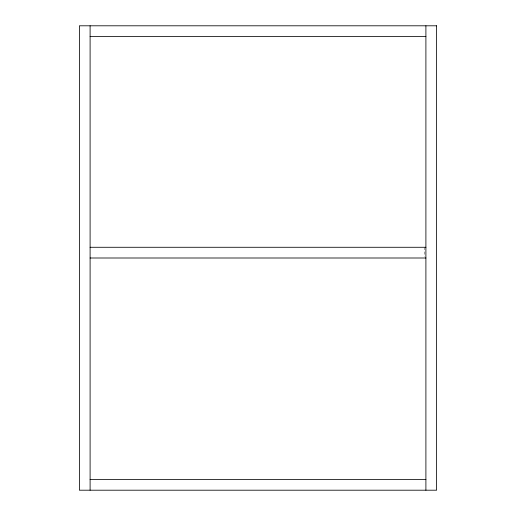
<?xml version="1.0" encoding="UTF-8"?>
<svg xmlns="http://www.w3.org/2000/svg" width="516" height="516" viewBox="0 0 516 516"><rect width="100%" height="100%" fill="white"/><g stroke="black" fill="none" stroke-linecap="round" stroke-linejoin="round"><path stroke-width="0.39" stroke-dasharray="2.58 1.94" d="M424.707 247.28L424.707 256.471"/><path stroke-width="0.77" d="M90.1 36.52L425.9 36.52M90.1 247.28L425.9 247.28M90.1 258L425.9 258M90.1 479.48L425.9 479.48M425.9 25.8L425.9 490.2M90.1 25.8L90.1 490.2M436.613 25.8L79.387 25.8L79.387 490.2L436.613 490.2L436.613 25.8"/></g></svg>
